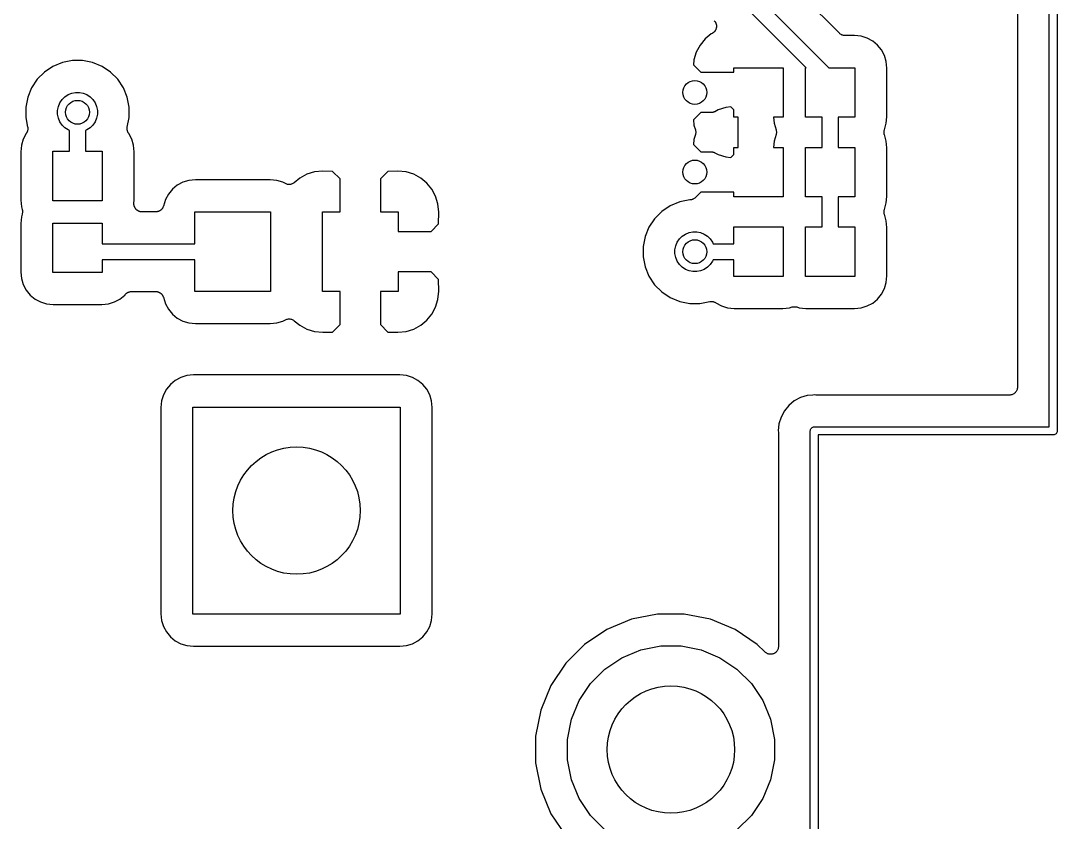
# Model space of a CAD drawing. Extents: x 4.8 to 7.88, y -6.14 to -3.94.
# Drawn here: x 7.364 to 7.876, y -5.745 to -5.348 of the extents above; entities that cross this region are included whole.
import ezdxf

# ---------------------------------------------------------------- set-up
doc = ezdxf.new("R2010")
doc.units = 0
doc.header["$MEASUREMENT"] = 0
doc.layers.add('BLACK', color=7, linetype='CONTINUOUS')

msp = doc.modelspace()

# ---------------------------------------------------------------- linework, layer by layer
at = {"layer": 'BLACK', "linetype": 'CONTINUOUS'}
for p, q in [((7.87598, -3.9371), (7.87598, -5.55108)), ((7.87205, -5.54921), (7.87205, -4.96053)), ((7.8563, -4.98754), (7.8563, -5.52953)), ((7.58268, -5.19128), (7.76305, -5.37165)), ((7.75191, -5.37165), (7.57609, -5.19583)), ((7.76832, -5.35466), (7.67351, -5.25984)), ((7.70641, -5.34842), (7.70645, -5.34846)), ((7.70645, -5.34846), (7.70656, -5.3486)), ((7.70656, -5.3486), (7.70669, -5.34873)), ((7.70676, -5.35356), (7.70666, -5.35371)), ((7.70669, -5.34873), (7.7068, -5.3489)), ((7.70688, -5.35342), (7.70676, -5.35356)), ((7.7068, -5.3489), (7.70693, -5.34906)), ((7.70698, -5.35324), (7.70688, -5.35342)), ((7.70693, -5.34906), (7.70701, -5.34922)), ((7.70709, -5.35307), (7.70698, -5.35324)), ((7.70701, -5.34922), (7.70711, -5.34937)), ((7.70716, -5.3529), (7.70709, -5.35307)), ((7.70711, -5.34937), (7.70718, -5.34956)), ((7.70725, -5.35274), (7.70716, -5.3529)), ((7.70718, -5.34956), (7.70728, -5.34974)), ((7.70731, -5.35255), (7.70725, -5.35274)), ((7.70728, -5.34974), (7.70733, -5.34991)), ((7.70739, -5.35236), (7.70731, -5.35255)), ((7.70733, -5.34991), (7.7074, -5.35008)), ((7.70742, -5.35218), (7.70739, -5.35236)), ((7.7074, -5.35008), (7.70744, -5.35028)), ((7.70748, -5.35201), (7.70742, -5.35218)), ((7.70744, -5.35028), (7.70749, -5.35048)), ((7.7075, -5.35181), (7.70748, -5.35201)), ((7.70749, -5.35048), (7.70751, -5.35066)), ((7.70754, -5.35161), (7.7075, -5.35181)), ((7.70751, -5.35066), (7.70754, -5.35084)), ((7.70754, -5.35084), (7.70754, -5.35104)), ((7.70754, -5.35104), (7.70756, -5.35124)), ((7.70756, -5.35124), (7.70754, -5.35142)), ((7.70754, -5.35142), (7.70754, -5.35161)), ((7.70193, -5.35744), (7.69943, -5.36049)), ((7.70498, -5.35494), (7.70193, -5.35744)), ((7.70548, -5.35468), (7.70498, -5.35494)), ((7.70563, -5.35457), (7.70548, -5.35468)), ((7.70579, -5.35449), (7.70563, -5.35457)), ((7.70595, -5.35436), (7.70579, -5.35449)), ((7.70612, -5.35425), (7.70595, -5.35436)), ((7.70625, -5.35412), (7.70612, -5.35425)), ((7.70639, -5.35401), (7.70625, -5.35412)), ((7.70652, -5.35385), (7.70639, -5.35401)), ((7.70666, -5.35371), (7.70652, -5.35385)), ((7.7686, -5.35489), (7.76832, -5.35466)), ((7.76888, -5.35512), (7.7686, -5.35489)), ((7.7689, -5.35513), (7.76888, -5.35512)), ((7.76892, -5.35514), (7.7689, -5.35513)), ((7.76924, -5.35532), (7.76892, -5.35514)), ((7.76956, -5.35549), (7.76924, -5.35532)), ((7.76958, -5.3555), (7.76956, -5.35549)), ((7.76959, -5.35551), (7.76958, -5.3555)), ((7.76994, -5.35561), (7.76959, -5.35551)), ((7.77029, -5.35572), (7.76994, -5.35561)), ((7.77031, -5.35573), (7.77029, -5.35572)), ((7.77033, -5.35573), (7.77031, -5.35573)), ((7.77069, -5.35577), (7.77033, -5.35573)), ((7.77105, -5.35581), (7.77069, -5.35577)), ((7.77109, -5.35581), (7.77105, -5.35581)), ((7.77111, -5.35581), (7.77109, -5.35581)), ((7.77109, -5.35581), (7.77109, -5.35581)), ((7.77109, -5.35581), (7.77109, -5.35581)), ((7.77579, -5.35581), (7.77111, -5.35581)), ((7.77907, -5.35613), (7.77579, -5.35581)), ((7.78204, -5.35703), (7.77907, -5.35613)), ((7.78478, -5.3585), (7.78204, -5.35703)), ((7.78717, -5.36046), (7.78478, -5.3585)), ((7.69943, -5.36049), (7.69757, -5.36396)), ((7.78914, -5.36286), (7.78717, -5.36046)), ((7.7906, -5.3656), (7.78914, -5.36286)), ((7.38921, -5.36811), (7.38427, -5.36909)), ((7.39425, -5.36811), (7.38921, -5.36811)), ((7.3992, -5.36909), (7.39425, -5.36811)), ((7.69643, -5.36773), (7.69619, -5.37022)), ((7.69757, -5.36396), (7.69643, -5.36773)), ((7.7915, -5.36857), (7.7906, -5.3656)), ((7.79183, -5.37185), (7.7915, -5.36857)), ((7.37542, -5.37382), (7.37185, -5.37739)), ((7.37961, -5.37102), (7.37542, -5.37382)), ((7.38427, -5.36909), (7.37961, -5.37102)), ((7.40385, -5.37102), (7.3992, -5.36909)), ((7.40805, -5.37382), (7.40385, -5.37102)), ((7.41161, -5.37739), (7.40805, -5.37382)), ((7.69619, -5.37022), (7.69982, -5.37386)), ((7.69982, -5.37386), (7.71614, -5.37386)), ((7.71614, -5.37386), (7.71614, -5.37165)), ((7.71614, -5.37165), (7.74055, -5.37165)), ((7.74055, -5.37165), (7.74055, -5.39606)), ((7.75157, -5.39606), (7.75157, -5.37165)), ((7.75157, -5.37165), (7.75191, -5.37165)), ((7.76305, -5.37165), (7.77598, -5.37165)), ((7.77598, -5.37165), (7.77598, -5.39606)), ((7.79183, -5.39587), (7.79183, -5.37185)), ((7.37185, -5.37739), (7.36905, -5.38158)), ((7.41441, -5.38158), (7.41161, -5.37739)), ((7.36905, -5.38158), (7.36713, -5.38624)), ((7.38707, -5.38498), (7.38886, -5.38424)), ((7.38886, -5.38424), (7.39076, -5.38386)), ((7.39076, -5.38386), (7.3927, -5.38386)), ((7.3927, -5.38386), (7.3946, -5.38424)), ((7.3946, -5.38424), (7.39639, -5.38498)), ((7.41634, -5.38624), (7.41441, -5.38158)), ((7.36713, -5.38624), (7.36614, -5.39118)), ((7.38227, -5.39083), (7.38301, -5.38904)), ((7.38301, -5.38904), (7.38409, -5.38743)), ((7.38409, -5.38743), (7.38546, -5.38606)), ((7.38546, -5.38606), (7.38707, -5.38498)), ((7.39639, -5.38498), (7.39801, -5.38606)), ((7.39801, -5.38606), (7.39938, -5.38743)), ((7.39938, -5.38743), (7.40045, -5.38904)), ((7.40045, -5.38904), (7.4012, -5.39083)), ((7.41732, -5.39118), (7.41634, -5.38624)), ((7.36614, -5.39118), (7.36614, -5.39622)), ((7.38189, -5.39273), (7.38227, -5.39083)), ((7.38189, -5.39467), (7.38189, -5.39273)), ((7.4012, -5.39083), (7.40157, -5.39273)), ((7.40157, -5.39273), (7.40157, -5.39467)), ((7.41732, -5.39622), (7.41732, -5.39118)), ((7.69982, -5.39386), (7.69619, -5.39749)), ((7.70484, -5.39386), (7.69982, -5.39386)), ((7.70501, -5.39384), (7.70484, -5.39386)), ((7.70518, -5.39384), (7.70501, -5.39384)), ((7.70539, -5.3938), (7.70518, -5.39384)), ((7.70561, -5.39378), (7.70539, -5.3938)), ((7.70577, -5.39373), (7.70561, -5.39378)), ((7.70594, -5.3937), (7.70577, -5.39373)), ((7.70614, -5.39362), (7.70594, -5.3937)), ((7.70634, -5.39356), (7.70614, -5.39362)), ((7.70649, -5.39348), (7.70634, -5.39356)), ((7.70665, -5.39342), (7.70649, -5.39348)), ((7.7067, -5.39339), (7.70665, -5.39342)), ((7.70845, -5.39246), (7.7067, -5.39339)), ((7.71222, -5.39131), (7.70845, -5.39246)), ((7.71471, -5.39107), (7.71222, -5.39131)), ((7.71614, -5.3925), (7.71471, -5.39107)), ((7.71614, -5.39606), (7.71614, -5.3925)), ((7.36614, -5.39622), (7.3671, -5.40104)), ((7.38227, -5.39657), (7.38189, -5.39467)), ((7.38301, -5.39836), (7.38227, -5.39657)), ((7.38409, -5.39998), (7.38301, -5.39836)), ((7.40045, -5.39836), (7.39938, -5.39998)), ((7.4012, -5.39657), (7.40045, -5.39836)), ((7.40157, -5.39467), (7.4012, -5.39657)), ((7.41636, -5.40104), (7.41732, -5.39622)), ((7.69619, -5.39749), (7.69643, -5.39998)), ((7.71835, -5.39606), (7.71614, -5.39606)), ((7.71835, -5.41102), (7.71835, -5.39606)), ((7.74055, -5.39606), (7.73575, -5.39606)), ((7.73575, -5.39606), (7.73605, -5.39915)), ((7.73605, -5.39915), (7.73704, -5.4024)), ((7.75984, -5.39606), (7.75157, -5.39606)), ((7.75984, -5.41102), (7.75984, -5.39606)), ((7.77598, -5.39606), (7.76772, -5.39606)), ((7.76772, -5.39606), (7.76772, -5.41102)), ((7.79052, -5.4024), (7.7915, -5.39915)), ((7.7915, -5.39915), (7.79183, -5.39587)), ((7.36641, -5.40413), (7.36491, -5.40694)), ((7.36649, -5.40403), (7.36641, -5.40413)), ((7.36659, -5.40385), (7.36649, -5.40403)), ((7.36671, -5.40367), (7.36659, -5.40385)), ((7.36678, -5.40351), (7.36671, -5.40367)), ((7.36686, -5.40336), (7.36678, -5.40351)), ((7.36692, -5.40316), (7.36686, -5.40336)), ((7.367, -5.40296), (7.36692, -5.40316)), ((7.36704, -5.40279), (7.367, -5.40296)), ((7.36709, -5.40263), (7.36704, -5.40279)), ((7.36711, -5.40241), (7.36709, -5.40263)), ((7.3671, -5.40104), (7.36711, -5.4011)), ((7.36711, -5.4011), (7.36713, -5.40127)), ((7.36716, -5.40221), (7.36711, -5.40241)), ((7.36713, -5.40127), (7.36716, -5.40144)), ((7.36716, -5.40144), (7.36716, -5.40165)), ((7.36716, -5.40165), (7.36718, -5.40186)), ((7.36718, -5.40186), (7.36716, -5.40203)), ((7.36716, -5.40203), (7.36716, -5.40221)), ((7.38546, -5.40135), (7.38409, -5.39998)), ((7.38707, -5.40242), (7.38546, -5.40135)), ((7.3878, -5.40272), (7.38707, -5.40242)), ((7.3878, -5.41299), (7.3878, -5.40272)), ((7.39639, -5.40242), (7.39567, -5.40272)), ((7.39567, -5.40272), (7.39567, -5.41299)), ((7.39801, -5.40135), (7.39639, -5.40242)), ((7.39938, -5.39998), (7.39801, -5.40135)), ((7.41629, -5.40181), (7.41631, -5.40159)), ((7.41631, -5.40198), (7.41629, -5.40181)), ((7.4163, -5.40215), (7.41631, -5.40198)), ((7.41634, -5.40236), (7.4163, -5.40215)), ((7.41631, -5.40138), (7.41635, -5.40121)), ((7.41631, -5.40159), (7.41631, -5.40138)), ((7.41636, -5.40257), (7.41634, -5.40236)), ((7.41635, -5.40121), (7.41636, -5.40104)), ((7.41641, -5.40274), (7.41636, -5.40257)), ((7.41644, -5.40291), (7.41641, -5.40274)), ((7.41652, -5.4031), (7.41644, -5.40291)), ((7.41658, -5.40331), (7.41652, -5.4031)), ((7.41667, -5.40346), (7.41658, -5.40331)), ((7.41673, -5.40362), (7.41667, -5.40346)), ((7.41684, -5.4038), (7.41673, -5.40362)), ((7.41694, -5.40399), (7.41684, -5.4038)), ((7.41705, -5.40411), (7.41694, -5.40399)), ((7.41856, -5.40694), (7.41705, -5.40411)), ((7.69643, -5.39998), (7.69716, -5.4024)), ((7.69716, -5.40469), (7.69643, -5.4071)), ((7.69716, -5.4024), (7.69717, -5.40241)), ((7.69723, -5.40433), (7.69716, -5.40469)), ((7.69717, -5.40241), (7.69717, -5.40241)), ((7.69717, -5.40241), (7.69717, -5.40241)), ((7.69717, -5.40241), (7.69718, -5.40245)), ((7.69718, -5.40245), (7.69725, -5.40281)), ((7.69731, -5.40398), (7.69723, -5.40433)), ((7.69725, -5.40281), (7.69732, -5.40316)), ((7.69732, -5.40321), (7.69731, -5.40357)), ((7.69731, -5.40357), (7.69731, -5.40393)), ((7.69731, -5.40393), (7.69731, -5.40395)), ((7.69731, -5.40395), (7.69731, -5.40398)), ((7.69732, -5.40316), (7.69732, -5.40319)), ((7.69732, -5.40319), (7.69732, -5.40321)), ((7.73704, -5.40469), (7.73605, -5.40794)), ((7.73704, -5.4024), (7.73704, -5.40241)), ((7.73704, -5.40241), (7.73704, -5.40241)), ((7.73704, -5.40241), (7.73704, -5.40241)), ((7.73704, -5.40241), (7.73706, -5.40245)), ((7.73711, -5.40433), (7.73704, -5.40469)), ((7.73706, -5.40245), (7.73712, -5.40281)), ((7.73719, -5.40398), (7.73711, -5.40433)), ((7.73712, -5.40281), (7.73719, -5.40316)), ((7.73719, -5.40316), (7.73719, -5.40319)), ((7.73719, -5.40319), (7.7372, -5.40321)), ((7.7372, -5.40321), (7.73719, -5.40357)), ((7.73719, -5.40357), (7.73719, -5.40393)), ((7.73719, -5.40393), (7.73719, -5.40395)), ((7.73719, -5.40395), (7.73719, -5.40398)), ((7.79036, -5.40388), (7.79037, -5.40352)), ((7.79037, -5.4039), (7.79036, -5.40388)), ((7.79037, -5.40311), (7.79045, -5.40275)), ((7.79037, -5.40313), (7.79037, -5.40311)), ((7.79037, -5.40315), (7.79037, -5.40313)), ((7.79037, -5.40352), (7.79037, -5.40315)), ((7.79037, -5.40392), (7.79037, -5.4039)), ((7.79044, -5.40428), (7.79037, -5.40392)), ((7.7905, -5.40463), (7.79044, -5.40428)), ((7.79045, -5.40275), (7.79052, -5.4024)), ((7.79052, -5.40468), (7.7905, -5.40463)), ((7.79052, -5.40469), (7.79052, -5.40468)), ((7.79052, -5.40468), (7.79052, -5.40468)), ((7.79052, -5.40468), (7.79052, -5.40468)), ((7.7915, -5.40794), (7.79052, -5.40469)), ((7.36401, -5.40991), (7.36368, -5.41319)), ((7.36491, -5.40694), (7.36401, -5.40991)), ((7.41946, -5.40991), (7.41856, -5.40694)), ((7.41978, -5.41319), (7.41946, -5.40991)), ((7.69643, -5.4071), (7.69619, -5.40959)), ((7.69619, -5.40959), (7.69982, -5.41323)), ((7.73605, -5.40794), (7.73575, -5.41102)), ((7.79183, -5.41122), (7.7915, -5.40794)), ((7.36368, -5.41319), (7.36368, -5.43721)), ((7.37953, -5.4374), (7.37953, -5.41299)), ((7.37953, -5.41299), (7.3878, -5.41299)), ((7.39567, -5.41299), (7.40394, -5.41299)), ((7.40394, -5.41299), (7.40394, -5.4374)), ((7.41978, -5.43721), (7.41978, -5.41319)), ((7.69982, -5.41323), (7.70484, -5.41323)), ((7.70484, -5.41323), (7.7049, -5.41323)), ((7.7049, -5.41323), (7.70507, -5.41325)), ((7.70507, -5.41325), (7.70524, -5.41325)), ((7.70524, -5.41325), (7.70545, -5.41329)), ((7.70545, -5.41329), (7.70566, -5.41331)), ((7.70566, -5.41331), (7.70582, -5.41337)), ((7.70582, -5.41337), (7.70599, -5.4134)), ((7.70599, -5.4134), (7.70619, -5.41348)), ((7.70619, -5.41348), (7.70639, -5.41355)), ((7.70639, -5.41355), (7.70654, -5.41363)), ((7.70654, -5.41363), (7.7067, -5.41369)), ((7.7067, -5.41369), (7.70845, -5.41463)), ((7.70845, -5.41463), (7.71222, -5.41577)), ((7.71471, -5.41602), (7.71614, -5.41459)), ((7.71614, -5.41459), (7.71614, -5.41102)), ((7.71614, -5.41102), (7.71835, -5.41102)), ((7.73575, -5.41102), (7.74055, -5.41102)), ((7.74055, -5.41102), (7.74055, -5.43543)), ((7.75157, -5.43543), (7.75157, -5.41102)), ((7.75157, -5.41102), (7.75984, -5.41102)), ((7.76772, -5.41102), (7.77598, -5.41102)), ((7.77598, -5.41102), (7.77598, -5.43543)), ((7.79183, -5.43524), (7.79183, -5.41122)), ((7.71222, -5.41577), (7.71471, -5.41602)), ((7.5051, -5.42435), (7.50163, -5.4262)), ((7.50887, -5.4232), (7.5051, -5.42435)), ((7.51295, -5.4228), (7.50887, -5.4232)), ((7.51779, -5.42289), (7.51295, -5.4228)), ((7.5215, -5.42659), (7.51779, -5.42289)), ((7.5452, -5.42289), (7.5415, -5.42659)), ((7.55004, -5.4228), (7.5452, -5.42289)), ((7.55412, -5.4232), (7.55004, -5.4228)), ((7.55789, -5.42435), (7.55412, -5.4232)), ((7.56136, -5.4262), (7.55789, -5.42435)), ((7.44101, -5.42976), (7.43861, -5.43172)), ((7.44375, -5.42829), (7.44101, -5.42976)), ((7.44672, -5.42739), (7.44375, -5.42829)), ((7.45, -5.42707), (7.44672, -5.42739)), ((7.48701, -5.42707), (7.45, -5.42707)), ((7.49029, -5.42739), (7.48701, -5.42707)), ((7.49326, -5.42829), (7.49029, -5.42739)), ((7.49447, -5.42894), (7.49326, -5.42829)), ((7.49481, -5.42908), (7.49447, -5.42894)), ((7.49514, -5.42922), (7.49481, -5.42908)), ((7.49516, -5.42923), (7.49514, -5.42922)), ((7.49518, -5.42923), (7.49516, -5.42923)), ((7.49554, -5.42931), (7.49518, -5.42923)), ((7.4959, -5.42938), (7.49554, -5.42931)), ((7.49591, -5.42938), (7.4959, -5.42938)), ((7.49593, -5.42938), (7.49591, -5.42938)), ((7.4963, -5.42938), (7.49593, -5.42938)), ((7.49666, -5.42939), (7.4963, -5.42938)), ((7.49668, -5.42939), (7.49666, -5.42939)), ((7.4967, -5.42939), (7.49668, -5.42939)), ((7.49706, -5.42932), (7.4967, -5.42939)), ((7.49742, -5.42925), (7.49706, -5.42932)), ((7.49744, -5.42924), (7.49742, -5.42925)), ((7.49745, -5.42924), (7.49744, -5.42924)), ((7.49779, -5.4291), (7.49745, -5.42924)), ((7.49813, -5.42896), (7.49779, -5.4291)), ((7.49815, -5.42895), (7.49813, -5.42896)), ((7.49816, -5.42895), (7.49815, -5.42895)), ((7.49847, -5.42874), (7.49816, -5.42895)), ((7.49878, -5.42854), (7.49847, -5.42874)), ((7.4988, -5.42852), (7.49878, -5.42854)), ((7.49882, -5.42851), (7.4988, -5.42852)), ((7.4988, -5.42852), (7.4988, -5.42852)), ((7.4988, -5.42852), (7.4988, -5.42852)), ((7.50163, -5.4262), (7.49882, -5.42851)), ((7.5215, -5.44291), (7.5215, -5.42659)), ((7.5415, -5.42659), (7.5415, -5.44291)), ((7.56441, -5.4287), (7.56136, -5.4262)), ((7.56691, -5.43175), (7.56441, -5.4287)), ((7.43665, -5.43412), (7.43518, -5.43686)), ((7.43861, -5.43172), (7.43665, -5.43412)), ((7.56876, -5.43522), (7.56691, -5.43175)), ((7.56991, -5.43899), (7.56876, -5.43522)), ((7.69982, -5.43323), (7.69719, -5.43585)), ((7.71614, -5.43323), (7.69982, -5.43323)), ((7.71614, -5.43543), (7.71614, -5.43323)), ((7.74055, -5.43543), (7.71614, -5.43543)), ((7.75984, -5.43543), (7.75157, -5.43543)), ((7.75984, -5.45039), (7.75984, -5.43543)), ((7.77598, -5.43543), (7.76772, -5.43543)), ((7.76772, -5.43543), (7.76772, -5.45039)), ((7.7915, -5.43852), (7.79183, -5.43524)), ((7.36368, -5.43721), (7.36401, -5.44049)), ((7.36401, -5.44049), (7.3644, -5.44177)), ((7.40394, -5.4374), (7.37953, -5.4374)), ((7.41963, -5.43895), (7.41964, -5.43877)), ((7.41964, -5.43915), (7.41963, -5.43895)), ((7.41964, -5.43859), (7.41978, -5.43721)), ((7.41964, -5.43877), (7.41964, -5.43859)), ((7.41964, -5.43936), (7.41964, -5.43915)), ((7.41968, -5.43954), (7.41964, -5.43936)), ((7.41969, -5.43971), (7.41968, -5.43954)), ((7.41975, -5.43991), (7.41969, -5.43971)), ((7.41979, -5.44011), (7.41975, -5.43991)), ((7.41986, -5.44028), (7.41979, -5.44011)), ((7.41991, -5.44045), (7.41986, -5.44028)), ((7.42001, -5.44063), (7.41991, -5.44045)), ((7.42009, -5.44082), (7.42001, -5.44063)), ((7.43396, -5.44069), (7.43387, -5.44088)), ((7.43406, -5.4405), (7.43396, -5.44069)), ((7.43411, -5.44033), (7.43406, -5.4405)), ((7.43418, -5.44017), (7.43411, -5.44033)), ((7.43419, -5.44012), (7.43418, -5.44017)), ((7.43518, -5.43686), (7.43419, -5.44012)), ((7.57031, -5.44308), (7.56991, -5.43899)), ((7.68473, -5.43992), (7.68054, -5.44272)), ((7.68939, -5.43799), (7.68473, -5.43992)), ((7.69433, -5.43701), (7.68939, -5.43799)), ((7.69441, -5.43701), (7.69433, -5.43701)), ((7.69477, -5.43697), (7.69441, -5.43701)), ((7.69513, -5.43694), (7.69477, -5.43697)), ((7.69515, -5.43693), (7.69513, -5.43694)), ((7.69517, -5.43693), (7.69515, -5.43693)), ((7.69552, -5.43683), (7.69517, -5.43693)), ((7.69587, -5.43673), (7.69552, -5.43683)), ((7.69589, -5.43672), (7.69587, -5.43673)), ((7.69591, -5.43671), (7.69589, -5.43672)), ((7.69623, -5.43654), (7.69591, -5.43671)), ((7.69655, -5.43637), (7.69623, -5.43654)), ((7.69657, -5.43636), (7.69655, -5.43637)), ((7.69659, -5.43635), (7.69657, -5.43636)), ((7.69687, -5.43612), (7.69659, -5.43635)), ((7.69715, -5.43589), (7.69687, -5.43612)), ((7.69718, -5.43586), (7.69715, -5.43589)), ((7.69719, -5.43585), (7.69718, -5.43586)), ((7.69718, -5.43586), (7.69718, -5.43586)), ((7.69718, -5.43586), (7.69718, -5.43586)), ((7.79052, -5.44177), (7.7915, -5.43852)), ((7.36401, -5.44534), (7.36368, -5.44862)), ((7.3644, -5.44406), (7.36401, -5.44534)), ((7.3644, -5.44177), (7.3644, -5.44178)), ((7.3644, -5.44178), (7.3644, -5.44178)), ((7.3644, -5.44178), (7.3644, -5.44178)), ((7.3644, -5.44178), (7.36441, -5.44182)), ((7.36447, -5.4437), (7.3644, -5.44406)), ((7.36441, -5.44182), (7.36448, -5.44218)), ((7.36454, -5.44335), (7.36447, -5.4437)), ((7.36448, -5.44218), (7.36455, -5.44253)), ((7.36455, -5.4433), (7.36454, -5.44332)), ((7.36454, -5.44332), (7.36454, -5.44335)), ((7.36455, -5.44253), (7.36455, -5.44256)), ((7.36455, -5.44256), (7.36455, -5.44258)), ((7.36455, -5.44258), (7.36455, -5.44294)), ((7.36455, -5.44294), (7.36455, -5.4433)), ((7.42018, -5.44097), (7.42009, -5.44082)), ((7.42027, -5.44113), (7.42018, -5.44097)), ((7.4204, -5.44129), (7.42027, -5.44113)), ((7.42051, -5.44146), (7.4204, -5.44129)), ((7.42064, -5.44159), (7.42051, -5.44146)), ((7.42075, -5.44173), (7.42064, -5.44159)), ((7.42091, -5.44186), (7.42075, -5.44173)), ((7.42105, -5.44201), (7.42091, -5.44186)), ((7.4212, -5.44211), (7.42105, -5.44201)), ((7.42134, -5.44222), (7.4212, -5.44211)), ((7.42152, -5.44232), (7.42134, -5.44222)), ((7.42169, -5.44244), (7.42152, -5.44232)), ((7.42185, -5.44251), (7.42169, -5.44244)), ((7.42201, -5.4426), (7.42185, -5.44251)), ((7.42221, -5.44266), (7.42201, -5.4426)), ((7.4224, -5.44274), (7.42221, -5.44266)), ((7.42257, -5.44277), (7.4224, -5.44274)), ((7.42274, -5.44283), (7.42257, -5.44277)), ((7.42295, -5.44285), (7.42274, -5.44283)), ((7.42315, -5.44289), (7.42295, -5.44285)), ((7.42333, -5.44289), (7.42315, -5.44289)), ((7.42351, -5.44291), (7.42333, -5.44289)), ((7.42356, -5.44291), (7.42351, -5.44291)), ((7.43043, -5.44291), (7.42356, -5.44291)), ((7.4306, -5.4429), (7.43043, -5.44291)), ((7.43078, -5.4429), (7.4306, -5.4429)), ((7.43098, -5.44286), (7.43078, -5.4429)), ((7.43119, -5.44284), (7.43098, -5.44286)), ((7.43136, -5.44279), (7.43119, -5.44284)), ((7.43153, -5.44275), (7.43136, -5.44279)), ((7.43173, -5.44268), (7.43153, -5.44275)), ((7.43193, -5.44262), (7.43173, -5.44268)), ((7.43208, -5.44253), (7.43193, -5.44262)), ((7.43225, -5.44247), (7.43208, -5.44253)), ((7.43242, -5.44235), (7.43225, -5.44247)), ((7.43261, -5.44226), (7.43242, -5.44235)), ((7.43274, -5.44214), (7.43261, -5.44226)), ((7.43289, -5.44205), (7.43274, -5.44214)), ((7.43304, -5.4419), (7.43289, -5.44205)), ((7.4332, -5.44177), (7.43304, -5.4419)), ((7.43331, -5.44163), (7.4332, -5.44177)), ((7.43344, -5.44151), (7.43331, -5.44163)), ((7.43356, -5.44134), (7.43344, -5.44151)), ((7.43369, -5.44118), (7.43356, -5.44134)), ((7.43377, -5.44102), (7.43369, -5.44118)), ((7.43387, -5.44088), (7.43377, -5.44102)), ((7.4498, -5.45866), (7.4498, -5.44291)), ((7.4498, -5.44291), (7.4872, -5.44291)), ((7.4872, -5.44291), (7.4872, -5.48228)), ((7.5128, -5.48228), (7.5128, -5.44291)), ((7.5128, -5.44291), (7.5215, -5.44291)), ((7.5415, -5.44291), (7.5502, -5.44291)), ((7.5502, -5.44291), (7.5502, -5.4526)), ((7.57022, -5.4489), (7.57031, -5.44308)), ((7.68054, -5.44272), (7.67697, -5.44629)), ((7.79036, -5.44325), (7.79037, -5.44289)), ((7.79037, -5.44327), (7.79036, -5.44325)), ((7.79037, -5.44248), (7.79045, -5.44212)), ((7.79037, -5.4425), (7.79037, -5.44248)), ((7.79037, -5.44252), (7.79037, -5.4425)), ((7.79037, -5.44289), (7.79037, -5.44252)), ((7.79037, -5.44329), (7.79037, -5.44327)), ((7.79044, -5.44365), (7.79037, -5.44329)), ((7.7905, -5.444), (7.79044, -5.44365)), ((7.79045, -5.44212), (7.79052, -5.44177)), ((7.79052, -5.44405), (7.7905, -5.444)), ((7.79052, -5.44406), (7.79052, -5.44405)), ((7.79052, -5.44405), (7.79052, -5.44405)), ((7.79052, -5.44405), (7.79052, -5.44405)), ((7.7915, -5.44731), (7.79052, -5.44406)), ((7.36368, -5.44862), (7.36368, -5.47264)), ((7.37953, -5.47283), (7.37953, -5.44843)), ((7.37953, -5.44843), (7.40394, -5.44843)), ((7.40394, -5.44843), (7.40394, -5.45866)), ((7.56652, -5.4526), (7.57022, -5.4489)), ((7.67417, -5.45048), (7.67224, -5.45513)), ((7.67697, -5.44629), (7.67417, -5.45048)), ((7.71614, -5.45866), (7.71614, -5.45039)), ((7.71614, -5.45039), (7.74055, -5.45039)), ((7.74055, -5.45039), (7.74055, -5.4748)), ((7.75157, -5.4748), (7.75157, -5.45039)), ((7.75157, -5.45039), (7.75984, -5.45039)), ((7.76772, -5.45039), (7.77598, -5.45039)), ((7.77598, -5.45039), (7.77598, -5.4748)), ((7.79183, -5.45059), (7.7915, -5.44731)), ((7.79183, -5.47461), (7.79183, -5.45059)), ((7.5502, -5.4526), (7.56652, -5.4526)), ((7.67224, -5.45513), (7.67126, -5.46008)), ((7.68921, -5.45632), (7.69058, -5.45495)), ((7.69058, -5.45495), (7.69219, -5.45388)), ((7.69219, -5.45388), (7.69398, -5.45313)), ((7.69398, -5.45313), (7.69588, -5.45276)), ((7.69588, -5.45276), (7.69782, -5.45276)), ((7.69782, -5.45276), (7.69972, -5.45313)), ((7.69972, -5.45313), (7.70151, -5.45388)), ((7.70151, -5.45388), (7.70312, -5.45495)), ((7.70312, -5.45495), (7.7045, -5.45632)), ((7.40394, -5.45866), (7.4498, -5.45866)), ((7.67126, -5.46008), (7.67126, -5.46512)), ((7.68701, -5.46163), (7.68739, -5.45973)), ((7.68739, -5.45973), (7.68813, -5.45794)), ((7.68813, -5.45794), (7.68921, -5.45632)), ((7.7045, -5.45632), (7.70557, -5.45794)), ((7.70557, -5.45794), (7.70587, -5.45866)), ((7.70587, -5.45866), (7.71614, -5.45866)), ((7.67126, -5.46512), (7.67224, -5.47006)), ((7.68701, -5.46357), (7.68701, -5.46163)), ((7.68739, -5.46547), (7.68701, -5.46357)), ((7.68813, -5.46726), (7.68739, -5.46547)), ((7.4498, -5.46654), (7.40394, -5.46654)), ((7.40394, -5.46654), (7.40394, -5.47283)), ((7.4498, -5.48228), (7.4498, -5.46654)), ((7.67224, -5.47006), (7.67417, -5.47472)), ((7.68921, -5.46887), (7.68813, -5.46726)), ((7.69058, -5.47024), (7.68921, -5.46887)), ((7.69219, -5.47132), (7.69058, -5.47024)), ((7.69398, -5.47206), (7.69219, -5.47132)), ((7.70151, -5.47132), (7.69972, -5.47206)), ((7.70312, -5.47024), (7.70151, -5.47132)), ((7.7045, -5.46887), (7.70312, -5.47024)), ((7.70557, -5.46726), (7.7045, -5.46887)), ((7.70587, -5.46654), (7.70557, -5.46726)), ((7.71614, -5.46654), (7.70587, -5.46654)), ((7.71614, -5.4748), (7.71614, -5.46654)), ((7.36368, -5.47264), (7.36401, -5.47592)), ((7.36401, -5.47592), (7.36491, -5.47889)), ((7.40394, -5.47283), (7.37953, -5.47283)), ((7.5502, -5.4726), (7.5502, -5.48228)), ((7.56652, -5.4726), (7.5502, -5.4726)), ((7.57022, -5.4763), (7.56652, -5.4726)), ((7.57031, -5.48212), (7.57022, -5.4763)), ((7.67417, -5.47472), (7.67697, -5.47891)), ((7.69588, -5.47244), (7.69398, -5.47206)), ((7.69782, -5.47244), (7.69588, -5.47244)), ((7.69972, -5.47206), (7.69782, -5.47244)), ((7.74055, -5.4748), (7.71614, -5.4748)), ((7.77598, -5.4748), (7.75157, -5.4748)), ((7.7915, -5.47789), (7.79183, -5.47461)), ((7.36491, -5.47889), (7.36637, -5.48163)), ((7.36637, -5.48163), (7.36834, -5.48402)), ((7.67697, -5.47891), (7.68054, -5.48248)), ((7.78914, -5.48359), (7.7906, -5.48086)), ((7.7906, -5.48086), (7.7915, -5.47789)), ((7.36834, -5.48402), (7.37074, -5.48599)), ((7.37074, -5.48599), (7.37347, -5.48745)), ((7.40999, -5.48745), (7.41273, -5.48599)), ((7.41273, -5.48599), (7.41513, -5.48402)), ((7.41513, -5.48402), (7.41537, -5.48372)), ((7.41537, -5.48372), (7.41541, -5.48368)), ((7.41541, -5.48368), (7.41553, -5.48356)), ((7.41553, -5.48356), (7.41564, -5.48343)), ((7.41564, -5.48343), (7.41581, -5.48329)), ((7.41581, -5.48329), (7.41596, -5.48314)), ((7.41596, -5.48314), (7.4161, -5.48305)), ((7.4161, -5.48305), (7.41624, -5.48294)), ((7.41624, -5.48294), (7.41643, -5.48284)), ((7.41643, -5.48284), (7.4166, -5.48273)), ((7.4166, -5.48273), (7.41676, -5.48266)), ((7.41676, -5.48266), (7.41692, -5.48258)), ((7.41692, -5.48258), (7.41712, -5.48252)), ((7.41712, -5.48252), (7.41732, -5.48244)), ((7.41732, -5.48244), (7.41749, -5.48241)), ((7.41749, -5.48241), (7.41765, -5.48236)), ((7.41765, -5.48236), (7.41786, -5.48234)), ((7.41786, -5.48234), (7.41807, -5.4823)), ((7.41807, -5.4823), (7.41824, -5.4823)), ((7.41824, -5.4823), (7.41842, -5.48228)), ((7.41842, -5.48228), (7.43043, -5.48228)), ((7.43043, -5.48228), (7.43048, -5.48228)), ((7.43048, -5.48228), (7.43066, -5.4823)), ((7.43066, -5.4823), (7.43083, -5.4823)), ((7.43083, -5.4823), (7.43104, -5.48235)), ((7.43104, -5.48235), (7.43125, -5.48237)), ((7.43125, -5.48237), (7.43141, -5.48242)), ((7.43141, -5.48242), (7.43159, -5.48246)), ((7.43159, -5.48246), (7.43178, -5.48254)), ((7.43178, -5.48254), (7.43198, -5.4826)), ((7.43198, -5.4826), (7.43213, -5.48269)), ((7.43213, -5.48269), (7.43229, -5.48275)), ((7.43229, -5.48275), (7.43247, -5.48287)), ((7.43247, -5.48287), (7.43265, -5.48297)), ((7.43265, -5.48297), (7.43279, -5.48309)), ((7.43279, -5.48309), (7.43293, -5.48318)), ((7.43293, -5.48318), (7.43308, -5.48333)), ((7.43308, -5.48333), (7.43324, -5.48347)), ((7.43324, -5.48347), (7.43335, -5.4836)), ((7.43335, -5.4836), (7.43347, -5.48373)), ((7.43347, -5.48373), (7.43359, -5.4839)), ((7.43359, -5.4839), (7.43372, -5.48406)), ((7.43372, -5.48406), (7.4338, -5.48422)), ((7.4338, -5.48422), (7.4339, -5.48437)), ((7.4339, -5.48437), (7.43398, -5.48456)), ((7.43398, -5.48456), (7.43408, -5.48475)), ((7.43408, -5.48475), (7.43413, -5.48491)), ((7.43413, -5.48491), (7.43419, -5.48508)), ((7.43419, -5.48508), (7.43518, -5.48834)), ((7.4872, -5.48228), (7.4498, -5.48228)), ((7.5215, -5.48228), (7.5128, -5.48228)), ((7.5215, -5.49861), (7.5215, -5.48228)), ((7.5502, -5.48228), (7.5415, -5.48228)), ((7.5415, -5.48228), (7.5415, -5.49861)), ((7.56876, -5.48997), (7.56991, -5.4862)), ((7.56991, -5.4862), (7.57031, -5.48212)), ((7.68054, -5.48248), (7.68473, -5.48528)), ((7.68473, -5.48528), (7.68939, -5.48721)), ((7.78478, -5.48796), (7.78717, -5.48599)), ((7.78717, -5.48599), (7.78914, -5.48359)), ((7.37347, -5.48745), (7.37644, -5.48835)), ((7.37644, -5.48835), (7.37972, -5.48868)), ((7.37972, -5.48868), (7.40374, -5.48868)), ((7.40374, -5.48868), (7.40702, -5.48835)), ((7.40702, -5.48835), (7.40999, -5.48745)), ((7.43518, -5.48834), (7.43665, -5.49107)), ((7.43665, -5.49107), (7.43861, -5.49347)), ((7.56691, -5.49345), (7.56876, -5.48997)), ((7.68939, -5.48721), (7.69433, -5.48819)), ((7.69433, -5.48819), (7.69937, -5.48819)), ((7.69937, -5.48819), (7.70419, -5.48723)), ((7.70419, -5.48723), (7.70425, -5.48722)), ((7.70425, -5.48722), (7.70442, -5.48721)), ((7.70442, -5.48721), (7.70459, -5.48717)), ((7.70459, -5.48717), (7.7048, -5.48717)), ((7.7048, -5.48717), (7.70501, -5.48715)), ((7.70501, -5.48715), (7.70518, -5.48717)), ((7.70518, -5.48717), (7.70536, -5.48717)), ((7.70536, -5.48717), (7.70556, -5.48722)), ((7.70556, -5.48722), (7.70577, -5.48724)), ((7.70577, -5.48724), (7.70594, -5.48729)), ((7.70594, -5.48729), (7.70611, -5.48733)), ((7.70611, -5.48733), (7.70631, -5.48741)), ((7.70631, -5.48741), (7.70651, -5.48747)), ((7.70651, -5.48747), (7.70666, -5.48755)), ((7.70666, -5.48755), (7.70682, -5.48762)), ((7.70682, -5.48762), (7.707, -5.48774)), ((7.707, -5.48774), (7.70718, -5.48784)), ((7.70718, -5.48784), (7.70728, -5.48792)), ((7.70728, -5.48792), (7.71009, -5.48942)), ((7.71009, -5.48942), (7.71305, -5.49032)), ((7.71305, -5.49032), (7.71633, -5.49065)), ((7.71633, -5.49065), (7.74036, -5.49065)), ((7.74036, -5.49065), (7.74364, -5.49032)), ((7.74364, -5.49032), (7.74492, -5.48993)), ((7.74492, -5.48993), (7.74493, -5.48993)), ((7.74493, -5.48993), (7.74497, -5.48992)), ((7.74493, -5.48993), (7.74493, -5.48993)), ((7.74493, -5.48993), (7.74493, -5.48993)), ((7.74497, -5.48992), (7.74533, -5.48985)), ((7.74533, -5.48985), (7.74568, -5.48978)), ((7.74568, -5.48978), (7.74571, -5.48978)), ((7.74571, -5.48978), (7.74573, -5.48978)), ((7.74573, -5.48978), (7.74609, -5.48978)), ((7.74609, -5.48978), (7.74645, -5.48978)), ((7.74645, -5.48978), (7.74647, -5.48979)), ((7.74647, -5.48979), (7.7465, -5.48979)), ((7.7465, -5.48979), (7.74685, -5.48986)), ((7.74685, -5.48986), (7.74721, -5.48993)), ((7.74721, -5.48993), (7.74849, -5.49032)), ((7.74849, -5.49032), (7.75177, -5.49065)), ((7.75177, -5.49065), (7.77579, -5.49065)), ((7.77579, -5.49065), (7.77907, -5.49032)), ((7.77907, -5.49032), (7.78204, -5.48942)), ((7.78204, -5.48942), (7.78478, -5.48796)), ((7.43861, -5.49347), (7.44101, -5.49544)), ((7.44101, -5.49544), (7.44375, -5.4969)), ((7.44375, -5.4969), (7.44672, -5.4978)), ((7.49029, -5.4978), (7.49326, -5.4969)), ((7.49326, -5.4969), (7.49447, -5.49626)), ((7.49447, -5.49626), (7.49448, -5.49625)), ((7.49448, -5.49625), (7.49448, -5.49625)), ((7.49448, -5.49625), (7.49449, -5.49625)), ((7.49449, -5.49625), (7.49452, -5.49623)), ((7.49452, -5.49623), (7.49486, -5.4961)), ((7.49486, -5.4961), (7.4952, -5.49596)), ((7.4952, -5.49596), (7.49521, -5.49595)), ((7.49521, -5.49595), (7.49523, -5.49595)), ((7.49523, -5.49595), (7.49559, -5.49588)), ((7.49559, -5.49588), (7.49595, -5.49581)), ((7.49595, -5.49581), (7.49597, -5.49581)), ((7.49597, -5.49581), (7.49598, -5.49581)), ((7.49598, -5.49581), (7.49635, -5.49581)), ((7.49635, -5.49581), (7.49672, -5.49581)), ((7.49672, -5.49581), (7.49674, -5.49582)), ((7.49674, -5.49582), (7.49675, -5.49582)), ((7.49675, -5.49582), (7.49711, -5.49589)), ((7.49711, -5.49589), (7.49747, -5.49597)), ((7.49747, -5.49597), (7.49749, -5.49597)), ((7.49749, -5.49597), (7.4975, -5.49598)), ((7.4975, -5.49598), (7.49784, -5.49612)), ((7.49784, -5.49612), (7.49818, -5.49626)), ((7.49818, -5.49626), (7.4982, -5.49627)), ((7.4982, -5.49627), (7.49821, -5.49628)), ((7.49821, -5.49628), (7.49851, -5.49648)), ((7.49851, -5.49648), (7.49882, -5.49669)), ((7.49882, -5.49669), (7.50163, -5.49899)), ((7.56136, -5.49899), (7.56441, -5.49649)), ((7.56441, -5.49649), (7.56691, -5.49345)), ((7.44672, -5.4978), (7.45, -5.49813)), ((7.45, -5.49813), (7.48701, -5.49813)), ((7.48701, -5.49813), (7.49029, -5.4978)), ((7.50163, -5.49899), (7.5051, -5.50085)), ((7.5051, -5.50085), (7.50887, -5.50199)), ((7.50887, -5.50199), (7.51295, -5.5024)), ((7.51779, -5.50231), (7.5215, -5.49861)), ((7.5415, -5.49861), (7.5452, -5.50231)), ((7.55004, -5.5024), (7.55412, -5.50199)), ((7.55412, -5.50199), (7.55789, -5.50085)), ((7.55789, -5.50085), (7.56136, -5.49899)), ((7.51295, -5.5024), (7.51779, -5.50231)), ((7.5452, -5.50231), (7.55004, -5.5024)), ((7.44003, -5.52621), (7.43763, -5.52818)), ((7.44276, -5.52475), (7.44003, -5.52621)), ((7.44573, -5.52385), (7.44276, -5.52475)), ((7.44901, -5.52353), (7.44573, -5.52385)), ((7.55099, -5.52353), (7.44901, -5.52353)), ((7.55427, -5.52385), (7.55099, -5.52353)), ((7.55724, -5.52475), (7.55427, -5.52385)), ((7.55997, -5.52621), (7.55724, -5.52475)), ((7.56237, -5.52818), (7.55997, -5.52621)), ((7.43566, -5.53058), (7.4342, -5.53331)), ((7.43763, -5.52818), (7.43566, -5.53058)), ((7.56434, -5.53058), (7.56237, -5.52818)), ((7.5658, -5.53331), (7.56434, -5.53058)), ((7.85452, -5.53282), (7.85419, -5.53299)), ((7.85453, -5.53281), (7.85452, -5.53282)), ((7.85454, -5.53281), (7.85453, -5.53281)), ((7.85483, -5.53257), (7.85454, -5.53281)), ((7.85512, -5.53234), (7.85483, -5.53257)), ((7.85513, -5.53233), (7.85512, -5.53234)), ((7.85514, -5.53232), (7.85513, -5.53233)), ((7.85537, -5.53203), (7.85514, -5.53232)), ((7.85561, -5.53175), (7.85537, -5.53203)), ((7.85562, -5.53174), (7.85561, -5.53175)), ((7.85563, -5.53173), (7.85562, -5.53174)), ((7.8558, -5.5314), (7.85563, -5.53173)), ((7.85598, -5.53108), (7.8558, -5.5314)), ((7.85599, -5.53107), (7.85598, -5.53108)), ((7.8561, -5.5307), (7.85599, -5.53105)), ((7.85599, -5.53105), (7.85599, -5.53107)), ((7.85621, -5.53035), (7.8561, -5.5307)), ((7.85622, -5.53032), (7.85621, -5.53033)), ((7.85621, -5.53033), (7.85621, -5.53035)), ((7.85626, -5.52995), (7.85622, -5.53032)), ((7.8563, -5.52958), (7.85626, -5.52995)), ((7.8563, -5.52953), (7.8563, -5.52955)), ((7.8563, -5.52955), (7.8563, -5.52956)), ((7.8563, -5.52956), (7.8563, -5.52956)), ((7.8563, -5.52956), (7.8563, -5.52958)), ((7.4333, -5.53628), (7.43298, -5.53956)), ((7.4342, -5.53331), (7.4333, -5.53628)), ((7.5667, -5.53628), (7.5658, -5.53331)), ((7.56702, -5.53956), (7.5667, -5.53628)), ((7.74602, -5.53638), (7.74332, -5.53859)), ((7.74909, -5.53473), (7.74602, -5.53638)), ((7.75243, -5.53372), (7.74909, -5.53473)), ((7.75523, -5.53345), (7.75243, -5.53372)), ((7.75591, -5.53338), (7.75523, -5.53345)), ((7.75658, -5.53345), (7.75591, -5.53338)), ((7.75675, -5.53345), (7.75658, -5.53345)), ((7.75691, -5.53346), (7.75675, -5.53345)), ((7.75697, -5.53346), (7.75691, -5.53346)), ((7.85236, -5.53346), (7.75697, -5.53346)), ((7.85273, -5.53343), (7.85236, -5.53346)), ((7.8531, -5.53339), (7.85273, -5.53343)), ((7.85311, -5.53339), (7.8531, -5.53339)), ((7.85313, -5.53339), (7.85311, -5.53339)), ((7.85348, -5.53328), (7.85313, -5.53339)), ((7.85384, -5.53318), (7.85348, -5.53328)), ((7.85385, -5.53317), (7.85384, -5.53318)), ((7.85386, -5.53317), (7.85385, -5.53317)), ((7.85419, -5.53299), (7.85386, -5.53317)), ((7.43298, -5.53956), (7.43298, -5.64154)), ((7.44882, -5.64173), (7.44882, -5.53937)), ((7.44882, -5.53937), (7.55118, -5.53937)), ((7.55118, -5.53937), (7.55118, -5.64173)), ((7.56702, -5.64154), (7.56702, -5.53956)), ((7.7411, -5.54129), (7.73946, -5.54437)), ((7.74332, -5.53859), (7.7411, -5.54129)), ((7.73845, -5.54771), (7.7381, -5.55118)), ((7.73946, -5.54437), (7.73845, -5.54771)), ((7.7381, -5.55118), (7.73817, -5.55186)), ((7.73817, -5.55186), (7.73818, -5.55191)), ((7.73818, -5.55191), (7.73817, -5.55208)), ((7.73817, -5.55208), (7.73819, -5.55224)), ((7.73819, -5.55224), (7.73819, -5.65765)), ((7.75393, -5.55118), (7.75397, -5.5508)), ((7.75394, -5.55128), (7.75393, -5.55118)), ((7.75394, -5.74793), (7.75394, -5.55128)), ((7.75397, -5.5508), (7.75408, -5.55042)), ((7.75408, -5.55042), (7.75426, -5.55008)), ((7.75426, -5.55008), (7.75451, -5.54978)), ((7.75451, -5.54978), (7.75481, -5.54954)), ((7.75481, -5.54954), (7.75515, -5.54935)), ((7.75515, -5.54935), (7.75552, -5.54924)), ((7.75552, -5.54924), (7.75581, -5.54921)), ((7.75581, -5.54921), (7.75591, -5.5492)), ((7.75591, -5.5492), (7.756, -5.54921)), ((7.756, -5.54921), (7.87205, -5.54921)), ((7.87392, -5.55315), (7.75787, -5.55315)), ((7.75787, -5.55315), (7.75787, -6.14164)), ((7.87402, -5.55316), (7.87392, -5.55315)), ((7.8744, -5.55312), (7.87402, -5.55316)), ((7.87477, -5.55301), (7.8744, -5.55312)), ((7.87511, -5.55283), (7.87477, -5.55301)), ((7.87541, -5.55258), (7.87511, -5.55283)), ((7.87566, -5.55228), (7.87541, -5.55258)), ((7.87584, -5.55194), (7.87566, -5.55228)), ((7.87596, -5.55157), (7.87584, -5.55194)), ((7.87598, -5.55128), (7.87596, -5.55157)), ((7.87598, -5.55108), (7.87599, -5.55118)), ((7.87599, -5.55118), (7.87598, -5.55128)), ((7.43298, -5.64154), (7.4333, -5.64482)), ((7.4333, -5.64482), (7.4342, -5.64779)), ((7.55118, -5.64173), (7.44882, -5.64173)), ((7.5658, -5.64779), (7.5667, -5.64482)), ((7.5667, -5.64482), (7.56702, -5.64154)), ((7.66552, -5.6443), (7.65334, -5.64935)), ((7.67845, -5.64173), (7.66552, -5.6443)), ((7.69163, -5.64173), (7.67845, -5.64173)), ((7.70456, -5.6443), (7.69163, -5.64173)), ((7.71674, -5.64935), (7.70456, -5.6443)), ((7.4342, -5.64779), (7.43566, -5.65052)), ((7.43566, -5.65052), (7.43763, -5.65292)), ((7.56237, -5.65292), (7.56434, -5.65052)), ((7.56434, -5.65052), (7.5658, -5.64779)), ((7.65334, -5.64935), (7.64237, -5.65667)), ((7.7277, -5.65667), (7.71674, -5.64935)), ((7.43763, -5.65292), (7.44003, -5.65489)), ((7.44003, -5.65489), (7.44276, -5.65635)), ((7.55724, -5.65635), (7.55997, -5.65489)), ((7.55997, -5.65489), (7.56237, -5.65292)), ((7.44276, -5.65635), (7.44573, -5.65725)), ((7.44573, -5.65725), (7.44901, -5.65758)), ((7.44901, -5.65758), (7.55099, -5.65758)), ((7.55099, -5.65758), (7.55427, -5.65725)), ((7.55427, -5.65725), (7.55724, -5.65635)), ((7.64237, -5.65667), (7.63305, -5.666)), ((7.6608, -5.66331), (7.67011, -5.65945)), ((7.67011, -5.65945), (7.68, -5.65748)), ((7.68, -5.65748), (7.69008, -5.65748)), ((7.69008, -5.65748), (7.69997, -5.65945)), ((7.69997, -5.65945), (7.70928, -5.66331)), ((7.73147, -5.66044), (7.7277, -5.65667)), ((7.73176, -5.66068), (7.73147, -5.66044)), ((7.73205, -5.66092), (7.73176, -5.66068)), ((7.73206, -5.66092), (7.73205, -5.66092)), ((7.73206, -5.66093), (7.73206, -5.66092)), ((7.73239, -5.6611), (7.73206, -5.66093)), ((7.73641, -5.66095), (7.73608, -5.66112)), ((7.73642, -5.66094), (7.73641, -5.66094)), ((7.73641, -5.66094), (7.73641, -5.66095)), ((7.73672, -5.6607), (7.73642, -5.66094)), ((7.73701, -5.66047), (7.73672, -5.6607)), ((7.73702, -5.66046), (7.73701, -5.66046)), ((7.73701, -5.66046), (7.73701, -5.66047)), ((7.73727, -5.66016), (7.73702, -5.66046)), ((7.7375, -5.65988), (7.73727, -5.66016)), ((7.73751, -5.65987), (7.7375, -5.65987)), ((7.7375, -5.65987), (7.7375, -5.65988)), ((7.73769, -5.65954), (7.73751, -5.65987)), ((7.73787, -5.65921), (7.73769, -5.65954)), ((7.73788, -5.65919), (7.73787, -5.6592)), ((7.73787, -5.6592), (7.73787, -5.65921)), ((7.73799, -5.65884), (7.73788, -5.65919)), ((7.7381, -5.65847), (7.73799, -5.65884)), ((7.73811, -5.65846), (7.7381, -5.65847)), ((7.7381, -5.65847), (7.7381, -5.65847)), ((7.73815, -5.65808), (7.73811, -5.65846)), ((7.73819, -5.65771), (7.73815, -5.65808)), ((7.73819, -5.65765), (7.73819, -5.65769)), ((7.73819, -5.65769), (7.73819, -5.6577)), ((7.73819, -5.6577), (7.73819, -5.6577)), ((7.73819, -5.6577), (7.73819, -5.65771)), ((7.63305, -5.666), (7.62573, -5.67696)), ((7.65241, -5.66891), (7.6608, -5.66331)), ((7.70928, -5.66331), (7.71767, -5.66891)), ((7.73273, -5.66128), (7.73239, -5.6611)), ((7.73273, -5.66129), (7.73273, -5.66128)), ((7.73274, -5.66129), (7.73273, -5.66129)), ((7.7331, -5.6614), (7.73274, -5.66129)), ((7.73346, -5.66151), (7.7331, -5.6614)), ((7.73347, -5.66151), (7.73346, -5.66151)), ((7.73384, -5.66155), (7.73347, -5.66151)), ((7.73347, -5.66151), (7.73347, -5.66151)), ((7.73422, -5.66159), (7.73384, -5.66155)), ((7.73423, -5.66159), (7.73422, -5.66159)), ((7.73424, -5.66159), (7.73423, -5.66159)), ((7.73461, -5.66156), (7.73424, -5.66159)), ((7.73499, -5.66152), (7.73461, -5.66156)), ((7.735, -5.66152), (7.73499, -5.66152)), ((7.73537, -5.66141), (7.735, -5.66152)), ((7.735, -5.66152), (7.735, -5.66152)), ((7.73573, -5.6613), (7.73537, -5.66141)), ((7.73574, -5.6613), (7.73573, -5.6613)), ((7.73573, -5.6613), (7.73573, -5.6613)), ((7.73608, -5.66112), (7.73574, -5.6613)), ((7.64528, -5.67604), (7.65241, -5.66891)), ((7.71767, -5.66891), (7.72479, -5.67604)), ((7.63968, -5.68442), (7.64528, -5.67604)), ((7.72479, -5.67604), (7.7304, -5.68442)), ((7.62573, -5.67696), (7.62068, -5.68914)), ((7.63583, -5.69373), (7.63968, -5.68442)), ((7.7304, -5.68442), (7.73425, -5.69373)), ((7.62068, -5.68914), (7.61811, -5.70207)), ((7.63386, -5.70362), (7.63583, -5.69373)), ((7.73425, -5.69373), (7.73622, -5.70362)), ((7.61811, -5.70207), (7.61811, -5.71525)), ((7.63386, -5.7137), (7.63386, -5.70362)), ((7.73622, -5.70362), (7.73622, -5.7137)), ((7.61811, -5.71525), (7.62068, -5.72818)), ((7.63583, -5.72359), (7.63386, -5.7137)), ((7.73622, -5.7137), (7.73425, -5.72359)), ((7.63968, -5.7329), (7.63583, -5.72359)), ((7.73425, -5.72359), (7.7304, -5.7329)), ((7.62068, -5.72818), (7.62573, -5.74036)), ((7.64528, -5.74129), (7.63968, -5.7329)), ((7.7304, -5.7329), (7.72479, -5.74129)), ((7.62573, -5.74036), (7.63305, -5.75133)), ((7.65241, -5.74842), (7.64528, -5.74129)), ((7.72479, -5.74129), (7.71767, -5.74842))]:
    msp.add_line(p, q, dxfattribs=at)
at = {"layer": 'BLACK'}
for centre, radius in [((7.69685, -5.38386), 0.00591), ((7.39173, -5.3937), 0.00591), ((7.69685, -5.42323), 0.00591), ((7.69685, -5.4626), 0.00591), ((7.5, -5.59055), 0.0315), ((7.5, -5.59055), 0.0315), ((7.68504, -5.70866), 0.0315), ((7.68504, -5.70866), 0.0315)]:
    msp.add_circle(centre, radius, dxfattribs=at)

doc.saveas('drawing.dxf')
